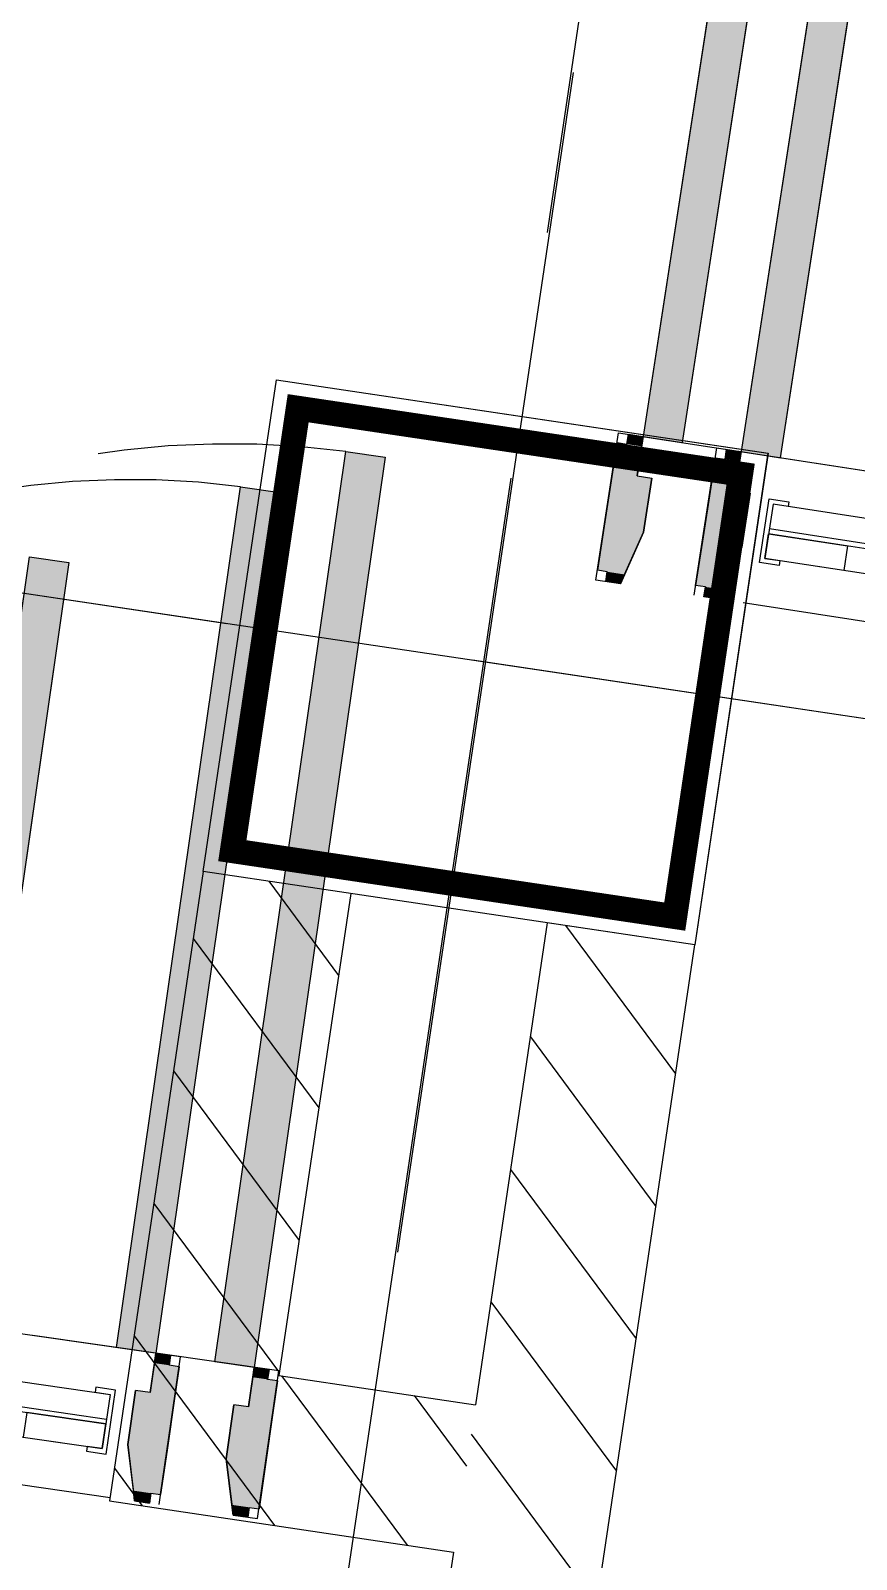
# Model space of a CAD drawing. Header units: millimetres. Extents: x 338 to 506, y 179 to 335.
# Drawn here: x 449.648 to 450.479, y 268.711 to 270.249 of the extents above; entities that cross this region are included whole.
import ezdxf

# ---------------------------------------------------------------- set-up
doc = ezdxf.new("R2010")
doc.units = ezdxf.units.MM
for name, pattern in [('CENTER', [2, 1.25, -0.25, 0.25, -0.25]), ('DASHED2', [0.375, 0.25, -0.125]), ('HIDDEN', [0.375, 0.25, -0.125])]:
    doc.linetypes.add(name, pattern=pattern)
for name, color, linetype in [('A-DOOR', 3, 'Continuous'), ('A-GLAZ', 142, 'Continuous'), ('COLUMNAS', 252, 'Continuous'), ('CUBIERTA', 254, 'Continuous'), ('EJES-COLUMNAS', 3, 'CENTER'), ('EJES_DE_COLUMNA', 255, 'DASHED2'), ('MUROS', 32, 'Continuous')]:
    doc.layers.add(name, color=color, linetype=linetype)

# ---------------------------------------------------------------- blocks, each defined once
blk = doc.blocks.new('*X905')
at = {"color": 0}
for p, q in [((94.5497, 49.1177), (94.3997, 48.9677)), ((94.6844, 49.1177), (94.5344, 48.9677)), ((94.8191, 49.1177), (94.6691, 48.9677)), ((94.9538, 49.1177), (94.8038, 48.9677)), ((95.0699, 49.0991), (94.9385, 48.9677))]:
    blk.add_line(p, q, dxfattribs=at)
blk = doc.blocks.new('*X910')
at = {"color": 0}
for p, q in [((94.463, 49.4677), (94.4297, 49.4345)), ((94.5977, 49.4677), (94.4297, 49.2998)), ((94.7324, 49.4677), (94.5824, 49.3177)), ((94.8671, 49.4677), (94.7171, 49.3177)), ((95.0018, 49.4677), (94.8518, 49.3177)), ((95.0699, 49.4011), (94.9865, 49.3177)), ((94.5797, 49.315), (94.4843, 49.2197)), ((94.4843, 49.2197), (94.4297, 49.1651)), ((94.5797, 49.1803), (94.5171, 49.1177))]:
    blk.add_line(p, q, dxfattribs=at)
blk = doc.blocks.new('*U919')
for p, q in [((0.035, 0.0047), (0.035, 0.7353)), ((0.035, 0.7353), (0.06, 0.7353)), ((0.06, 0.0047), (0.06, 0.7353)), ((0.065, 0.0047), (0.065, 0.7353)), ((0.09, 0.0047), (0.09, 0.7353)), ((0.09, 0.0047), (0.09, 0.7353)), ((0.09, 0.0047), (0.09, 0.7353)), ((0.09, 0.0047), (0.09, 0.7353)), ((0.035, 0.0047), (0.06, 0.0047)), ((0.065, 0.0047), (0.065, 0.0143))]:
    blk.add_line(p, q)
for points in [[(0.095, 0.74), (0.095, 0.72), (0.09, 0.72), (0.09, 0.7353), (0.035, 0.7353), (0.035, 0.72), (0.03, 0.72), (0.03, 0.74)], [(0.035, 0.7353), (0.06, 0.7353), (0.06, 0.655), (0.035, 0.655)], [(0.035, 0.0047), (0.06, 0.0047), (0.06, 0.0806), (0.035, 0.0806)], [(0.095, 0), (0.095, 0.02), (0.09, 0.02), (0.09, 0.0047), (0.035, 0.0047), (0.035, 0.02), (0.03, 0.02), (0.03, 0)]]:
    blk.add_lwpolyline(points, close=True)
blk = doc.blocks.new('*U1305')
at = {"color": 7, "linetype": 'Continuous'}
for p, q in [((1.535, 0), (1.535, 0.775)), ((1.575, 0.775), (1.575, 0))]:
    blk.add_line(p, q, dxfattribs=at)
at = {"color": 7, "linetype": 'Continuous', "extrusion": (0, 0, -1)}
for points in [[(-1.535, 0.775), (-1.575, 0), (-1.535, 0)], [(-1.535, 0.775), (-1.575, 0.775), (-1.575, 0)]]:
    blk.add_solid(points, dxfattribs=at)
blk = doc.blocks.new('*U1306')
at = {"color": 7, "linetype": 'Continuous'}
for p, q in [((1.875, -0.01), (1.875, 0)), ((1.89, 0), (1.89, -0.01)), ((1.875, -0.04), (1.875, -0.01)), ((1.9, -0.01), (1.9, -0.04)), ((1.86, -0.095), (1.86, -0.04)), ((1.9, -0.04), (1.9, -0.095)), ((1.8723, -0.14), (1.86, -0.095)), ((1.9, -0.095), (1.9, -0.14)), ((1.875, -0.15), (1.8723, -0.14)), ((1.89, -0.14), (1.89, -0.15))]:
    blk.add_line(p, q, dxfattribs=at)
at = {"color": 7, "linetype": 'Continuous', "extrusion": (0, 0, -1)}
for points in [[(-1.875, 0), (-1.89, -0.01), (-1.875, -0.01)], [(-1.875, 0), (-1.89, 0), (-1.89, -0.01)], [(-1.875, -0.01), (-1.9, -0.04), (-1.875, -0.04)], [(-1.875, -0.01), (-1.9, -0.01), (-1.9, -0.04)], [(-1.86, -0.04), (-1.9, -0.095), (-1.86, -0.095)], [(-1.86, -0.04), (-1.9, -0.04), (-1.9, -0.095)], [(-1.86, -0.095), (-1.9, -0.14), (-1.8723, -0.14)], [(-1.86, -0.095), (-1.9, -0.095), (-1.9, -0.14)], [(-1.8723, -0.14), (-1.89, -0.15), (-1.875, -0.15)], [(-1.8723, -0.14), (-1.89, -0.14), (-1.89, -0.15)]]:
    blk.add_solid(points, dxfattribs=at)
blk = doc.blocks.new('*U1307')
at = {"color": 7, "linetype": 'Continuous'}
for p, q in [((1.875, -0.01), (1.875, 0)), ((1.89, 0), (1.89, -0.01)), ((1.875, -0.04), (1.875, -0.01)), ((1.9, -0.01), (1.9, -0.04)), ((1.86, -0.095), (1.86, -0.04)), ((1.9, -0.04), (1.9, -0.095)), ((1.8723, -0.14), (1.86, -0.095)), ((1.9, -0.095), (1.9, -0.14)), ((1.875, -0.15), (1.8723, -0.14)), ((1.89, -0.14), (1.89, -0.15))]:
    blk.add_line(p, q, dxfattribs=at)
at = {"color": 7, "linetype": 'Continuous', "extrusion": (0, 0, -1)}
for points in [[(-1.875, 0), (-1.89, -0.01), (-1.875, -0.01)], [(-1.875, 0), (-1.89, 0), (-1.89, -0.01)], [(-1.875, -0.01), (-1.9, -0.04), (-1.875, -0.04)], [(-1.875, -0.01), (-1.9, -0.01), (-1.9, -0.04)], [(-1.86, -0.04), (-1.9, -0.095), (-1.86, -0.095)], [(-1.86, -0.04), (-1.9, -0.04), (-1.9, -0.095)], [(-1.86, -0.095), (-1.9, -0.14), (-1.8723, -0.14)], [(-1.86, -0.095), (-1.9, -0.095), (-1.9, -0.14)], [(-1.8723, -0.14), (-1.89, -0.15), (-1.875, -0.15)], [(-1.8723, -0.14), (-1.89, -0.14), (-1.89, -0.15)]]:
    blk.add_solid(points, dxfattribs=at)
blk = doc.blocks.new('*U1310')
at = {"color": 7, "linetype": 'Continuous'}
for p, q in [((1.835, 0), (1.835, 0.925)), ((1.875, 0.925), (1.875, 0))]:
    blk.add_line(p, q, dxfattribs=at)
at = {"color": 7, "linetype": 'Continuous', "extrusion": (0, 0, -1)}
for points in [[(-1.835, 0.925), (-1.875, 0), (-1.835, 0)], [(-1.835, 0.925), (-1.875, 0.925), (-1.875, 0)]]:
    blk.add_solid(points, dxfattribs=at)
blk = doc.blocks.new('*U1326')
at = {"color": 7, "linetype": 'Continuous'}
for p, q in [((1.775, -0.01), (1.775, 0)), ((1.79, 0), (1.79, -0.01)), ((1.775, -0.04), (1.775, -0.01)), ((1.8, -0.01), (1.8, -0.04)), ((1.76, -0.095), (1.76, -0.04)), ((1.8, -0.04), (1.8, -0.095)), ((1.7723, -0.14), (1.76, -0.095)), ((1.8, -0.095), (1.8, -0.14)), ((1.775, -0.15), (1.7723, -0.14)), ((1.79, -0.14), (1.79, -0.15))]:
    blk.add_line(p, q, dxfattribs=at)
at = {"color": 7, "linetype": 'Continuous', "extrusion": (0, 0, -1)}
for points in [[(-1.775, 0), (-1.79, -0.01), (-1.775, -0.01)], [(-1.775, 0), (-1.79, 0), (-1.79, -0.01)], [(-1.775, -0.01), (-1.8, -0.04), (-1.775, -0.04)], [(-1.775, -0.01), (-1.8, -0.01), (-1.8, -0.04)], [(-1.76, -0.04), (-1.8, -0.095), (-1.76, -0.095)], [(-1.76, -0.04), (-1.8, -0.04), (-1.8, -0.095)], [(-1.76, -0.095), (-1.8, -0.14), (-1.7723, -0.14)], [(-1.76, -0.095), (-1.8, -0.095), (-1.8, -0.14)], [(-1.7723, -0.14), (-1.79, -0.15), (-1.775, -0.15)], [(-1.7723, -0.14), (-1.79, -0.14), (-1.79, -0.15)]]:
    blk.add_solid(points, dxfattribs=at)
blk = doc.blocks.new('*U1327')
at = {"color": 7, "linetype": 'Continuous'}
for p, q in [((1.775, -0.01), (1.775, 0)), ((1.79, 0), (1.79, -0.01)), ((1.775, -0.04), (1.775, -0.01)), ((1.8, -0.01), (1.8, -0.04)), ((1.76, -0.095), (1.76, -0.04)), ((1.8, -0.04), (1.8, -0.095)), ((1.7723, -0.14), (1.76, -0.095)), ((1.8, -0.095), (1.8, -0.14)), ((1.775, -0.15), (1.7723, -0.14)), ((1.79, -0.14), (1.79, -0.15))]:
    blk.add_line(p, q, dxfattribs=at)
at = {"color": 7, "linetype": 'Continuous', "extrusion": (0, 0, -1)}
for points in [[(-1.775, 0), (-1.79, -0.01), (-1.775, -0.01)], [(-1.775, 0), (-1.79, 0), (-1.79, -0.01)], [(-1.775, -0.01), (-1.8, -0.04), (-1.775, -0.04)], [(-1.775, -0.01), (-1.8, -0.01), (-1.8, -0.04)], [(-1.76, -0.04), (-1.8, -0.095), (-1.76, -0.095)], [(-1.76, -0.04), (-1.8, -0.04), (-1.8, -0.095)], [(-1.76, -0.095), (-1.8, -0.14), (-1.7723, -0.14)], [(-1.76, -0.095), (-1.8, -0.095), (-1.8, -0.14)], [(-1.7723, -0.14), (-1.79, -0.15), (-1.775, -0.15)], [(-1.7723, -0.14), (-1.79, -0.14), (-1.79, -0.15)]]:
    blk.add_solid(points, dxfattribs=at)
blk = doc.blocks.new('*U1330')
at = {"color": 7, "linetype": 'Continuous'}
for p, q in [((1.735, 0), (1.735, 0.875)), ((1.775, 0.875), (1.775, 0))]:
    blk.add_line(p, q, dxfattribs=at)
at = {"color": 7, "linetype": 'Continuous', "extrusion": (0, 0, -1)}
for points in [[(-1.735, 0.875), (-1.775, 0), (-1.735, 0)], [(-1.735, 0.875), (-1.775, 0.875), (-1.775, 0)]]:
    blk.add_solid(points, dxfattribs=at)
blk = doc.blocks.new('*U920')
for points in [[(1.835, 0), (1.835, 0.925), (1.875, 0.925), (1.875, 0)], [(1.735, 0), (1.735, 0.875), (1.775, 0.875), (1.775, 0)], [(1.535, 0), (1.535, 0.775), (1.575, 0.775), (1.575, 0)], [(1.8, -0.01), (1.79, -0.01), (1.79, 0), (1.775, 0), (1.775, -0.04), (1.76, -0.04), (1.76, -0.095), (1.775, -0.15), (1.79, -0.15), (1.79, -0.14), (1.8, -0.14)], [(1.8, -0.01), (1.79, -0.01), (1.79, 0), (1.775, 0), (1.775, -0.04), (1.76, -0.04), (1.76, -0.095), (1.775, -0.15), (1.79, -0.15), (1.79, -0.14), (1.8, -0.14)], [(1.9, -0.01), (1.89, -0.01), (1.89, 0), (1.875, 0), (1.875, -0.04), (1.86, -0.04), (1.86, -0.095), (1.875, -0.15), (1.89, -0.15), (1.89, -0.14), (1.9, -0.14)], [(1.9, -0.01), (1.89, -0.01), (1.89, 0), (1.875, 0), (1.875, -0.04), (1.86, -0.04), (1.86, -0.095), (1.875, -0.15), (1.89, -0.15), (1.89, -0.14), (1.9, -0.14)]]:
    blk.add_lwpolyline(points, close=True)
at = {"color": 251, "linetype": 'HIDDEN'}
for points in [[(0, -0.15), (1.9, -0.15), (1.9, 0), (0, 0)], [(0, -0.15), (1.8, -0.15), (1.8, 0), (0, 0)]]:
    blk.add_lwpolyline(points, close=True, dxfattribs=at)
for centre, radius, start, end in [((1.845, 0.0296), 0.8955, 90.6398, 181.8922), ((1.745, 0.0295), 0.8455, 90.6777, 182.0024)]:
    blk.add_arc(centre, radius, start, end, dxfattribs=at)
at = {"color": 7, "linetype": 'Continuous'}
for name in ['*U1310', '*U1330', '*U1305', '*U1326', '*U1327', '*U1306', '*U1307']:
    blk.add_blockref(name, (0, 0), dxfattribs=at)
blk = doc.blocks.new('COLUMNAS_V3_B9')
at = {"layer": 'COLUMNAS', "color": 6}
blk.add_lwpolyline([(3064.6997, 1919.1715), (3065.1997, 1919.1715), (3065.1997, 1918.6715), (3064.6997, 1918.6715), (3064.6997, 1919.1715)], dxfattribs=at)
at = {"layer": 'COLUMNAS', "color": 6, "const_width": 0.025}
blk.add_lwpolyline([(3065.1747, 1918.6956), (3064.7247, 1918.6956), (3064.7247, 1919.1457), (3065.1747, 1919.1457)], close=True, dxfattribs=at)
blk = doc.blocks.new('EJES_ESTRUCTURALES')
at = {"layer": 'EJES_DE_COLUMNA', "color": 9, "linetype": 'CENTER'}
for p, q in [((726.54081, 131.2663), (726.54081, 199.7363)), ((661.47768, 144.50228), (759.37077, 144.5063))]:
    blk.add_line(p, q, dxfattribs=at)
blk = doc.blocks.new('COLUMNAS')
at = {"layer": 'COLUMNAS', "color": 6}
blk.add_lwpolyline([(-584.4662, 168.586), (-584.9662, 168.586), (-584.9662, 168.086), (-584.4662, 168.086), (-584.4662, 168.586)], dxfattribs=at)
at = {"layer": 'COLUMNAS', "color": 6, "const_width": 0.025}
blk.add_lwpolyline([(-584.9412, 168.1101), (-584.4912, 168.1101), (-584.4912, 168.5601), (-584.9412, 168.5601)], close=True, dxfattribs=at)
at = {"layer": 'EJES-COLUMNAS'}
for p, q in [((-584.7162, 167.7238), (-584.7162, 168.9238)), ((-584.7162, 167.7238), (-584.7162, 168.9238)), ((-584.1162, 168.336), (-585.3162, 168.336))]:
    blk.add_line(p, q, dxfattribs=at)
blk = doc.blocks.new('A$C7152A42C')
at = {"color": 32}
for p, q in [((95.06987, 49.46772, 0.0003), (94.42973, 49.46772, 0.0003)), ((94.42973, 49.46772, 0.0003), (94.42973, 49.11772, 0.0003)), ((95.06987, 49.31772, 0.0003), (94.57968, 49.31772, 0.0003)), ((94.57968, 49.31772, 0.0003), (94.57968, 49.11772, 0.0003))]:
    blk.add_line(p, q, dxfattribs=at)
at = {"layer": 'MUROS'}
for points in [[(94.42973, 49.11772), (88.05627, 49.11772), (88.05627, 48.96772), (95.06987, 48.96772)], [(95.06987, 48.96772), (95.06987, 49.11772), (94.57968, 49.11772)]]:
    blk.add_lwpolyline(points, dxfattribs=at)
at = {"color": 18}
blk.add_blockref('COLUMNAS_V3_B9', (-2969.6298, -1869.70381), dxfattribs=at)
at = {"layer": 'A-DOOR', "extrusion": (-2.33163e-06, 0.000958086, 1), "rotation": 270.2788704429597}
blk.add_blockref('*U920', (94.57486, 51.21843, 0.04885), dxfattribs=at)
at = {"layer": 'A-DOOR', "extrusion": (-2.33163e-06, -0.000958086, 1), "xscale": -1, "rotation": 269.7211295570403}
blk.add_blockref('*U920', (95.55874, 47.21947, -0.04546), dxfattribs=at)
at = {"layer": 'A-GLAZ', "extrusion": (-2.33163e-06, 0.000958086, 1), "xscale": -1, "rotation": 180.2788720030837}
blk.add_blockref('*U919', (94.44223, 50.21777, 0.04885), dxfattribs=at)
at = {"layer": 'A-GLAZ', "extrusion": (-2.33163e-06, -0.000958086, 1), "rotation": 359.7211279969163}
blk.add_blockref('*U919', (95.42611, 48.22013, -0.04546), dxfattribs=at)
at = {"layer": 'CUBIERTA', "xscale": -1}
blk.add_blockref('COLUMNAS', (-489.39632, -119.11823), dxfattribs=at)
at = {"layer": 'EJES_DE_COLUMNA'}
blk.add_blockref('EJES_ESTRUCTURALES', (-631.22088, -95.28525), dxfattribs=at)
at = {"layer": 'MUROS', "linetype": 'Continuous'}
for name in ['*X910', '*X905']:
    blk.add_blockref(name, (0, 0), dxfattribs=at)

msp = doc.modelspace()

# ---------------------------------------------------------------- block references
at = {"layer": 'MUROS', "color": 32, "rotation": 81.53046525965426}
msp.add_blockref('A$C7152A42C', (484.7482, 168.0844), dxfattribs=at)

doc.saveas('drawing.dxf')
